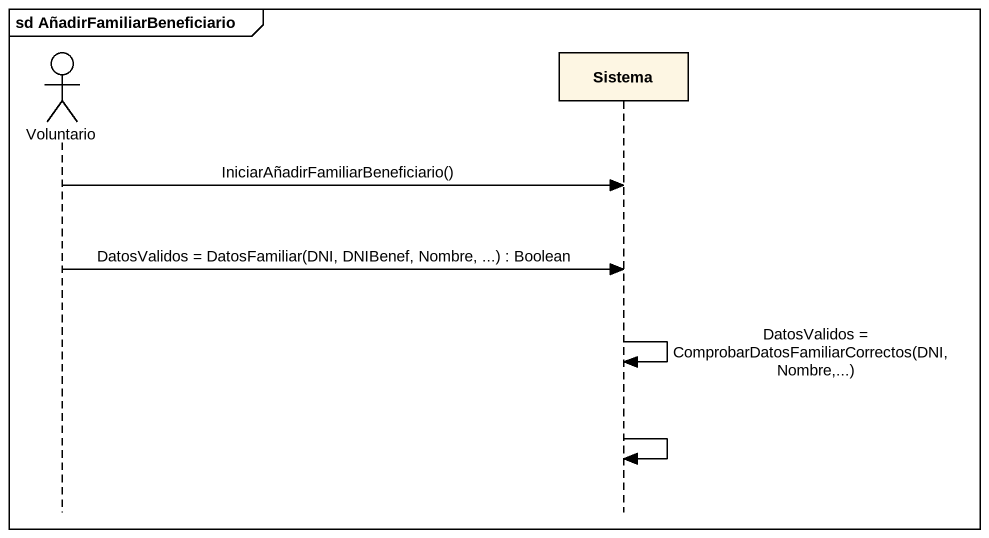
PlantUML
@startuml
mainframe sd AñadirFamiliarBeneficiario
hide footbox
actor Voluntario
participant Sistema

Voluntario -> Sistema : IniciarAñadirFamiliarBeneficiario()
Voluntario -> Sistema : DatosValidos = DatosFamiliar(DNI, DNIBenef, Nombre, ...) : Boolean
Sistema -> Sistema : DatosValidos = ComprobarDatosFamiliarCorrectos(DNI,Nombre,...)
Sistema -> Sistema
@enduml
